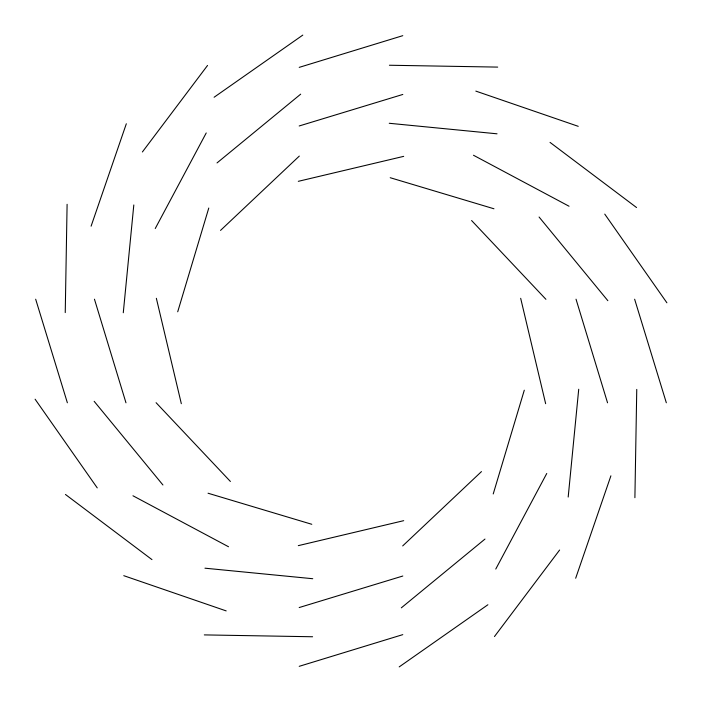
<?xml version="1.0" encoding="UTF-8"?>
<svg xmlns="http://www.w3.org/2000/svg" width="702" height="702" viewBox="0 0 702 702"><rect width="100%" height="100%" fill="white"/><g stroke="black" fill="none" stroke-linecap="round" stroke-linejoin="round"><path stroke-width="1.05" d="M65.242 312.592L67.102 204.308M634.898 497.692L636.758 389.408M123.28 312.75L133.81 204.966M568.19 497.042L578.72 389.25M177.711 311.793L208.775 208.046M493.225 493.954L524.289 390.207M91.102 226.176L126.325 123.763M575.675 578.237L610.898 475.824M155.247 228.519L206.23 132.959M495.77 569.041L546.753 473.481M142.392 151.965L207.538 65.453M494.462 636.547L559.608 550.035M220.533 230.405L299.306 156.081M402.694 545.919L481.467 471.595M217.023 162.925L300.684 94.156M401.316 607.844L484.977 539.075M214.11 97.245L302.799 35.1M399.201 666.9L487.89 604.755M299.219 67.366L402.781 35.67M299.219 666.33L402.781 634.634M299.192 125.974L402.808 94.454M299.192 607.546L402.808 576.026M298.306 181.327L403.694 156.353M298.306 545.647L403.694 520.673M389.408 65.242L497.692 67.102M204.308 634.898L312.592 636.758M389.25 123.28L497.042 133.81M204.958 568.19L312.75 578.72M390.207 177.711L493.954 208.775M208.046 493.225L311.793 524.289M475.824 91.102L578.237 126.325M123.763 575.675L226.176 610.898M473.481 155.247L569.041 206.23M132.959 495.77L228.519 546.753M550.035 142.392L636.547 207.538M65.453 494.462L151.965 559.608M471.595 220.533L545.919 299.306M156.081 402.694L230.405 481.467M539.075 217.023L607.844 300.684M94.156 401.316L162.925 484.977M604.755 214.11L666.9 302.799M35.1 399.201L97.245 487.89M634.634 299.219L666.33 402.781M35.67 299.219L67.366 402.781M576.026 299.192L607.546 402.808M94.454 299.192L125.974 402.808M520.673 298.306L545.647 403.694M156.353 298.306L181.327 403.694"/></g></svg>
